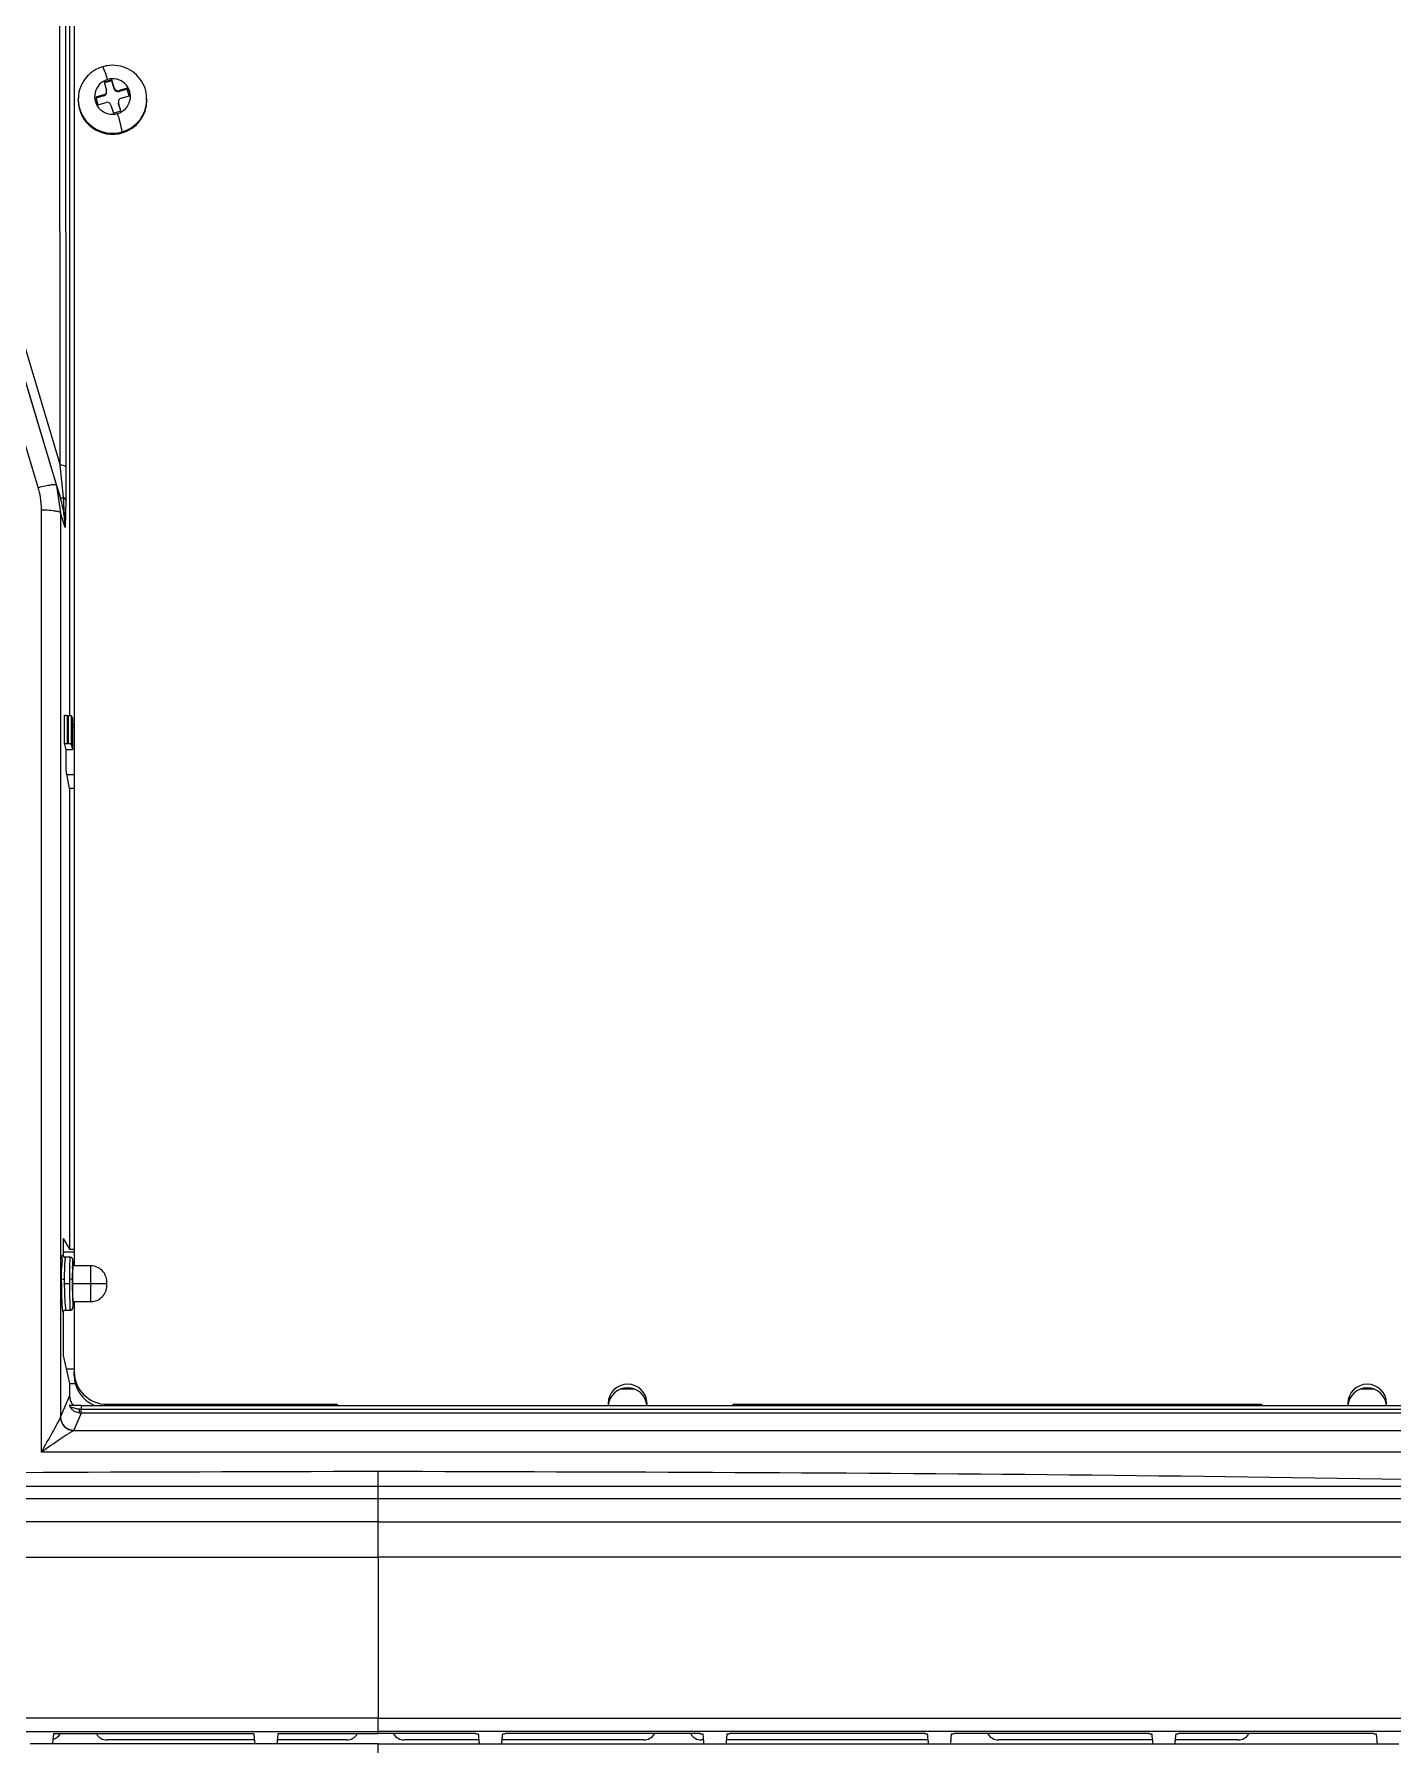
# Model space of a CAD drawing. Header units: millimetres. Extents: x 126 to 938, y 244 to 707.
# Drawn here: x 827.2 to 833.73, y 274.06 to 282.29 of the extents above; entities that cross this region are included whole.
import ezdxf

# ---------------------------------------------------------------- set-up
doc = ezdxf.new("R2010")
doc.units = ezdxf.units.MM

msp = doc.modelspace()

# ---------------------------------------------------------------- linework, layer by layer
at = {"color": 7, "linetype": 'Continuous', "lineweight": 25}
for p, q in [((827.323, 280.217), (827.3199, 284.6526)), ((827.3473, 284.6029), (827.3504, 280.2083)), ((827.368, 284.3927), (827.368, 279.0136)), ((827.3901, 284.2866), (827.3901, 276.3661)), ((826.7749, 282.0443), (827.323, 280.217)), ((827.5323, 281.9972), (827.4933, 281.9859)), ((827.5323, 281.9928), (827.5323, 281.9972)), ((827.5702, 282.0695), (827.5337, 282.0589)), ((827.5337, 282.0589), (827.5452, 282.0205)), ((827.5702, 282.0651), (827.5349, 282.0548)), ((827.5459, 282.0108), (827.5459, 282.0152)), ((827.5817, 282.0311), (827.5702, 282.0695)), ((827.5702, 282.0651), (827.5702, 282.0695)), ((827.5817, 282.0267), (827.5702, 282.0651)), ((827.5817, 282.0267), (827.5817, 282.0311)), ((827.6443, 282.0298), (827.6054, 282.0184)), ((827.6443, 282.0253), (827.6054, 282.014)), ((827.6054, 282.014), (827.6054, 282.0184)), ((827.6551, 281.9938), (827.6443, 282.0298)), ((827.6443, 282.0253), (827.6443, 282.0298)), ((827.6539, 281.9934), (827.6443, 282.0253)), ((827.4091, 281.9761), (827.4092, 281.9804)), ((827.4091, 281.9761), (827.4091, 281.9711)), ((827.4933, 281.9859), (827.5041, 281.9499)), ((827.5323, 281.9928), (827.4945, 281.9818)), ((827.5041, 281.9499), (827.5431, 281.9612)), ((827.5667, 281.9485), (827.5782, 281.9101)), ((827.5782, 281.9101), (827.6148, 281.9208)), ((827.6025, 281.9644), (827.6025, 281.96)), ((827.6148, 281.9208), (827.6033, 281.9591)), ((827.6033, 281.9547), (827.6033, 281.9591)), ((827.6135, 281.9204), (827.6033, 281.9547)), ((827.6161, 281.9824), (827.6551, 281.9938)), ((827.7393, 281.9711), (827.7393, 281.9761)), ((827.7393, 281.9761), (827.7393, 281.9719)), ((827.6209, 281.8202), (827.6209, 281.8151)), ((826.8901, 281.5046), (827.3053, 280.1198)), ((827.3252, 280.0539), (826.8901, 281.5046)), ((827.2171, 280.1093), (826.8018, 281.4941)), ((827.3385, 280.0632), (827.323, 280.217)), ((827.3053, 280.1198), (827.3248, 279.9871)), ((827.3053, 280.1198), (827.3252, 280.0539)), ((827.3459, 279.9171), (827.3385, 280.0632)), ((827.2327, 275.4702), (827.2327, 280.0023)), ((827.3248, 279.9871), (827.3248, 275.6382)), ((827.3459, 279.9171), (827.3248, 279.9871)), ((827.3435, 278.8795), (827.3435, 279.0152)), ((827.3561, 279.0138), (827.3561, 278.8768)), ((827.3561, 279.0138), (827.3625, 279.0138)), ((827.3625, 278.8768), (827.3625, 279.0138)), ((827.3752, 279.0123), (827.3752, 278.8741)), ((827.3752, 279.0123), (827.3812, 278.9983)), ((827.3812, 278.9983), (827.3812, 278.8482)), ((827.3812, 278.9694), (827.3901, 278.9694)), ((827.3812, 278.9576), (827.3901, 278.9576)), ((827.3812, 278.9575), (827.3901, 278.9575)), ((827.3507, 278.8482), (827.3435, 278.8795)), ((827.3625, 278.8768), (827.3561, 278.8768)), ((827.3752, 278.8741), (827.3812, 278.8482)), ((827.3507, 278.7481), (827.3507, 278.8482)), ((827.3812, 278.8482), (827.3507, 278.8482)), ((827.368, 278.6626), (827.3507, 278.7481)), ((827.3546, 278.7288), (827.3901, 278.7288)), ((827.368, 278.6626), (827.368, 276.4459)), ((827.3901, 278.6626), (827.368, 278.6626)), ((827.3368, 276.498), (827.368, 276.4459)), ((827.3368, 276.498), (827.3368, 276.418)), ((827.3357, 276.4181), (827.3368, 276.418)), ((827.3368, 276.4341), (827.3901, 276.4341)), ((827.3368, 276.434), (827.3901, 276.434)), ((827.3368, 276.4174), (827.3371, 276.4152)), ((827.3713, 276.4074), (827.3421, 276.4074)), ((827.368, 276.4459), (827.3901, 276.4459)), ((827.4702, 276.3661), (827.3822, 276.3661)), ((827.3838, 276.3929), (827.3838, 276.3648)), ((827.4702, 276.2804), (827.4702, 276.3661)), ((827.3422, 276.3024), (827.3423, 276.2804)), ((827.3691, 276.2804), (827.3423, 276.2804)), ((827.3691, 276.2804), (827.3691, 276.3024)), ((827.4702, 276.2804), (827.3823, 276.2804)), ((827.5464, 276.2804), (827.4702, 276.2804)), ((827.4702, 276.1947), (827.4702, 276.2804)), ((827.5464, 276.2804), (827.5464, 276.2899)), ((827.5464, 276.2708), (827.5464, 276.2804)), ((827.3838, 276.196), (827.3838, 276.1678)), ((827.3838, 276.1947), (827.4702, 276.1947)), ((827.3901, 276.1947), (827.3901, 275.8569)), ((827.3368, 276.1428), (827.3368, 275.935)), ((827.3422, 276.1534), (827.3713, 276.1534)), ((827.3479, 276.1538), (827.3477, 276.1541)), ((827.3708, 276.1541), (827.3711, 276.1553)), ((827.3368, 275.935), (827.368, 275.8009)), ((827.3516, 275.8713), (827.3901, 275.8713)), ((827.3901, 275.8392), (827.3901, 275.8569)), ((827.368, 275.8009), (827.368, 275.7402)), ((827.368, 275.8009), (827.3949, 275.8009)), ((830.0828, 275.7736), (830.0187, 275.7736)), ((833.6388, 275.7736), (833.5747, 275.7736)), ((827.3248, 275.6382), (827.368, 275.7402)), ((827.3693, 275.6959), (827.3979, 275.6948)), ((827.4231, 275.6763), (827.4163, 275.6766)), ((827.4231, 275.6948), (827.4231, 275.6763)), ((827.4231, 275.6948), (836.2344, 275.6948)), ((827.4231, 275.658), (827.4231, 275.6763)), ((836.2344, 275.6763), (827.4231, 275.6763)), ((827.5488, 275.7005), (828.6537, 275.7005)), ((827.5488, 275.7005), (827.5488, 275.6948)), ((828.6537, 275.7005), (828.6537, 275.6948)), ((829.9574, 275.7049), (829.9579, 275.6948)), ((830.1435, 275.6948), (830.1441, 275.7049)), ((830.5587, 275.7005), (833.0987, 275.7005)), ((830.5587, 275.6948), (830.5587, 275.7005)), ((833.0987, 275.7005), (833.0987, 275.6948)), ((833.5134, 275.7049), (833.5139, 275.6948)), ((833.6995, 275.6948), (833.7001, 275.7049)), ((827.4231, 275.658), (827.3882, 275.5757)), ((836.2344, 275.658), (827.4231, 275.658)), ((827.3871, 275.5742), (836.188, 275.5742)), ((836.188, 275.4702), (827.2327, 275.4702)), ((828.8508, 275.3071), (828.8508, 275.3788)), ((828.8508, 275.2463), (828.8508, 275.3071)), ((828.8508, 275.1348), (828.8508, 275.2463)), ((828.8508, 275.1347), (821.5758, 275.1347)), ((828.8508, 274.9647), (828.8508, 275.1349)), ((828.8508, 275.1347), (836.1258, 275.1347)), ((828.8508, 274.9647), (828.8508, 274.1904)), ((828.8508, 274.1271), (828.8508, 274.1904)), ((827.3022, 274.1167), (828.2401, 274.1167)), ((828.3819, 274.1167), (828.8508, 274.1167)), ((828.8508, 274.1167), (828.8508, 274.1271)), ((829.3198, 274.1167), (828.8508, 274.1167)), ((830.3994, 274.1167), (829.4615, 274.1167)), ((831.479, 274.1167), (830.541, 274.1167)), ((832.5584, 274.1167), (831.6202, 274.1167)), ((833.6375, 274.1167), (832.699, 274.1167)), ((827.285, 274.0683), (827.1783, 274.0683)), ((828.2576, 274.0683), (827.285, 274.0683)), ((828.2558, 274.0863), (827.5478, 274.0863)), ((828.3645, 274.0683), (828.2576, 274.0683)), ((828.8508, 274.0683), (828.3645, 274.0683)), ((828.6996, 274.0863), (828.3663, 274.0863)), ((828.8508, 273.948), (828.8508, 274.0683)), ((828.8508, 274.0683), (829.3371, 274.0683)), ((829.3353, 274.0863), (828.9765, 274.0863)), ((829.3371, 274.0683), (829.444, 274.0683)), ((829.444, 274.0683), (830.4166, 274.0683)), ((830.1284, 274.0863), (829.4458, 274.0863)), ((830.4148, 274.0863), (830.4053, 274.0863)), ((830.4166, 274.0683), (830.5234, 274.0683)), ((830.5234, 274.0683), (831.4961, 274.0683)), ((831.4943, 274.0863), (830.5252, 274.0863)), ((831.4961, 274.0683), (831.6024, 274.0683)), ((831.6024, 274.0683), (832.5754, 274.0683)), ((832.5736, 274.0863), (831.834, 274.0863)), ((832.5754, 274.0683), (832.6811, 274.0683)), ((832.6811, 274.0683), (833.6543, 274.0683)), ((832.9859, 274.0863), (832.6829, 274.0863)), ((833.6543, 274.0683), (833.7593, 274.0683))]:
    msp.add_line(p, q, dxfattribs=at)
at = {"color": 7, "linetype": 'Continuous', "lineweight": 25, "flags": 128}
for points in [[(827.6033, 281.9547), (827.6026, 281.9583), (827.6025, 281.96)], [(821.9888, 275.3071), (824.2744, 275.3071), (826.5621, 275.3071), (828.8508, 275.3071)], [(828.8508, 275.3071), (831.1395, 275.3071), (833.4273, 275.3071), (835.7128, 275.3071)], [(828.8508, 275.2463), (826.4245, 275.2463), (823.9989, 275.2463), (821.5758, 275.2464)], [(836.1258, 275.2464), (833.7028, 275.2463), (831.2771, 275.2463), (828.8508, 275.2463)], [(828.8508, 275.1349), (826.8007, 275.1349), (824.7514, 275.1349), (823.1421, 275.1349), (821.5342, 275.135)], [(828.8508, 275.1349), (830.901, 275.1349), (832.9503, 275.1349), (834.5595, 275.1349), (836.1675, 275.135)], [(821.5253, 274.9648), (823.9651, 274.9648), (826.4073, 274.9647), (828.8508, 274.9647)], [(836.1763, 274.9648), (833.7365, 274.9648), (831.2944, 274.9647), (828.8508, 274.9647)], [(828.8508, 274.1904), (826.4072, 274.1904), (823.965, 274.1904), (821.5253, 274.1904)], [(828.8508, 274.1904), (831.2942, 274.1904), (833.7367, 274.1904), (836.1763, 274.1904)], [(821.5294, 274.1271), (823.9677, 274.1271), (826.4086, 274.1271), (828.8508, 274.1271)], [(827.2897, 274.1156), (827.2871, 274.0891), (827.285, 274.0683)], [(836.1722, 274.1271), (833.734, 274.1271), (831.2931, 274.1271), (828.8508, 274.1271)]]:
    msp.add_lwpolyline(points, dxfattribs=at)
at = {"color": 7, "linetype": 'Continuous', "lineweight": 25}
for centre, radius, start, end in [((827.28, 282.0106), 0.2766, 12.70152, 26.34747), ((827.5734, 281.9896), 0.0852, 106.07843, 287.26455), ((827.5272, 282.0152), 0.0187, 285.74794, 16.38207), ((827.5271, 282.0109), 0.0188, 285.89504, 359.71811), ((827.5751, 281.9901), 0.0852, 286.07571, 107.26727), ((827.6, 282.0367), 0.0191, 197.11465, 286.48973), ((827.6, 282.0323), 0.0191, 197.11465, 286.48973), ((827.5735, 281.9777), 0.1644, 180.52582, 286.74712), ((827.5735, 281.9726), 0.1644, 180.52582, 286.74712), ((827.5485, 281.9429), 0.0191, 17.10756, 106.48479), ((827.6212, 281.9644), 0.0187, 105.75245, 196.35512), ((827.5764, 281.9769), 0.1629, 285.84968, 358.24172), ((827.5765, 281.9718), 0.1629, 285.84575, 359.74574), ((826.9637, 281.7007), 0.668, 10.30154, 18.09834), ((827.3243, 280.1738), 0.0432, 52.85478, 91.70201), ((827.344, 280.0414), 0.0225, 104.12223, 146.29981), ((827.3261, 280.0428), 0.0239, 11.79079, 58.93977), ((827.4702, 276.2899), 0.0762, 359.99852, 90.00148), ((827.3393, 276.3246), 0.0223, 243.91884, 277.34868), ((827.3721, 276.2818), 0.0209, 62.36156, 98.27808), ((827.4702, 276.2708), 0.0762, 269.99852, 0.00148), ((827.5476, 275.8581), 0.1576, 180.44411, 270.43379), ((827.5464, 275.8399), 0.1564, 180.23466, 248.07241), ((830.0507, 275.7038), 0.0934, 0.70721, 179.29279), ((830.0507, 275.686), 0.0934, 5.40008, 174.59992), ((833.6067, 275.7038), 0.0933, 0.70251, 179.29749), ((833.6067, 275.686), 0.0934, 5.40008, 174.59992), ((827.2291, 275.7062), 0.1896, 345.55929, 351.01983), ((827.3882, 275.6384), 0.0642, 182.26475, 268.97433), ((827.3885, 275.6394), 0.0637, 181.09569, 269.75609), ((827.2709, 274.1454), 0.059, 285.97252, 330.39782), ((827.5478, 274.1454), 0.0591, 209.79085, 269.99086), ((828.6996, 274.1454), 0.0591, 270.00124, 330.37505), ((828.9765, 274.1454), 0.059, 209.77872, 270.00299), ((830.1284, 274.1454), 0.059, 269.98693, 330.39514), ((830.4053, 274.1454), 0.059, 209.77872, 270.00877), ((831.834, 274.1454), 0.0591, 209.80297, 269.98452), ((832.9859, 274.1454), 0.0591, 270.01553, 330.35498)]:
    msp.add_arc(centre, radius, start, end, dxfattribs=at)
for points, knots in [([(827.5278, 282.1333), (827.5165, 282.1293), (827.4892, 282.1194), (827.452, 282.0903), (827.4234, 282.0478), (827.4093, 282.009), (827.4106, 281.9863), (827.411, 281.9805)], [0, 0, 0, 0, 0.174148, 0.421683, 0.669302, 0.916081, 1, 1, 1, 1]), ([(827.7375, 281.9718), (827.7378, 281.983), (827.7386, 282.0112), (827.7219, 282.0543), (827.6914, 282.0953), (827.6491, 282.1251), (827.5999, 282.1405), (827.558, 282.1409), (827.5347, 282.135), (827.5278, 282.1333)], [0, 0, 0, 0, 0.10833, 0.272454, 0.436554, 0.600994, 0.765995, 0.931566, 1, 1, 1, 1]), ([(827.3504, 280.2083), (827.3504, 280.1749), (827.3504, 280.1214), (827.3498, 280.0679), (827.3495, 280.0477)], [0, 0, 0, 0, 0.62272, 1, 1, 1, 1]), ([(827.2171, 280.1093), (827.228, 280.1124), (827.2481, 280.118), (827.2746, 280.1218), (827.2943, 280.1256), (827.3027, 280.1211), (827.3053, 280.1198)], [0, 0, 0, 0, 0.373928, 0.689182, 0.903807, 1, 1, 1, 1]), ([(827.2327, 280.0023), (827.2319, 280.0226), (827.2304, 280.0588), (827.2211, 280.0939), (827.2171, 280.1093)], [0, 0, 0, 0, 0.559519, 1, 1, 1, 1]), ([(827.3459, 279.9171), (827.345, 279.9398), (827.3431, 279.9862), (827.3312, 280.031), (827.3252, 280.0539)], [0, 0, 0, 0, 0.490826, 1, 1, 1, 1]), ([(827.3495, 280.0477), (827.3491, 280.022), (827.3483, 279.9785), (827.3466, 279.9349), (827.3459, 279.9171)], [0, 0, 0, 0, 0.589297, 1, 1, 1, 1]), ([(827.2327, 280.0023), (827.245, 280.0021), (827.2684, 280.0018), (827.2967, 279.9977), (827.3166, 279.9946), (827.3228, 279.9889), (827.3248, 279.9871)], [0, 0, 0, 0, 0.3895258, 0.7370236, 0.9162742, 1, 1, 1, 1]), ([(827.3435, 279.0152), (827.3439, 279.015), (827.3454, 279.0142), (827.3484, 279.0141), (827.3522, 279.0138), (827.3548, 279.0138), (827.3561, 279.0138)], [0, 0, 0, 0, 0.113703, 0.391473, 0.69, 1, 1, 1, 1]), ([(827.3625, 279.0138), (827.3642, 279.0137), (827.3674, 279.0137), (827.3713, 279.0133), (827.374, 279.013), (827.3749, 279.0125), (827.3752, 279.0123)], [0, 0, 0, 0, 0.394516, 0.7454, 0.923924, 1, 1, 1, 1]), ([(827.3561, 278.8768), (827.3544, 278.8768), (827.3512, 278.8769), (827.3473, 278.8776), (827.3445, 278.8782), (827.3437, 278.8792), (827.3435, 278.8795)], [0, 0, 0, 0, 0.3832023, 0.7266187, 0.9071632, 1, 1, 1, 1]), ([(827.3752, 278.8741), (827.3748, 278.8745), (827.3735, 278.8758), (827.3702, 278.8762), (827.3665, 278.8767), (827.3639, 278.8768), (827.3625, 278.8768)], [0, 0, 0, 0, 0.131666, 0.408061, 0.699133, 1, 1, 1, 1]), ([(827.3295, 276.3045), (827.3289, 276.3237), (827.3277, 276.3581), (827.336, 276.3862), (827.3292, 276.419), (827.3353, 276.4181), (827.3357, 276.4181)], [0, 0, 0, 0, 0.472689, 0.8462738, 0.9892764, 1, 1, 1, 1]), ([(827.3368, 276.418), (827.3368, 276.4178), (827.3368, 276.4177), (827.3368, 276.4175), (827.3368, 276.4174)], [0, 0, 0, 0, 0.557659, 1, 1, 1, 1]), ([(827.3371, 276.4152), (827.3373, 276.4144), (827.3378, 276.4129), (827.3394, 276.4099), (827.3421, 276.4068), (827.3461, 276.4042), (827.3489, 276.4033), (827.3502, 276.4029)], [0, 0, 0, 0, 0.12121, 0.251741, 0.538015, 0.776444, 1, 1, 1, 1]), ([(827.3483, 276.4074), (827.348, 276.407), (827.3459, 276.4049), (827.346, 276.3974), (827.3441, 276.3859), (827.3435, 276.3692), (827.3427, 276.3489), (827.3423, 276.3262), (827.3422, 276.3105), (827.3422, 276.3024)], [0, 0, 0, 0, 0.0138871, 0.0830183, 0.1928258, 0.3559671, 0.5525484, 0.7709726, 1, 1, 1, 1]), ([(827.3691, 276.3024), (827.3691, 276.3176), (827.3691, 276.3395), (827.3694, 276.3659), (827.3695, 276.3866), (827.3703, 276.3928), (827.3702, 276.4086), (827.3707, 276.4068), (827.3708, 276.4066)], [0, 0, 0, 0, 0.428202, 0.618375, 0.779624, 0.950794, 0.995418, 1, 1, 1, 1]), ([(827.3838, 276.3939), (827.3835, 276.3959), (827.3831, 276.3987), (827.3813, 276.4019), (827.3799, 276.4035), (827.3787, 276.4046), (827.3776, 276.4053), (827.3765, 276.406), (827.375, 276.4066), (827.3731, 276.4072), (827.3715, 276.4073), (827.3707, 276.4074)], [0, 0, 0, 0, 0.2847266, 0.4078697, 0.5279804, 0.5886991, 0.6497098, 0.7104338, 0.7708405, 0.8886947, 1, 1, 1, 1]), ([(827.3823, 276.2804), (827.3824, 276.2889), (827.3826, 276.3057), (827.3813, 276.3306), (827.3854, 276.3472), (827.3793, 276.3632), (827.3834, 276.3647), (827.3835, 276.3647)], [0, 0, 0, 0, 0.303621, 0.603616, 0.844792, 0.996542, 1, 1, 1, 1]), ([(827.3838, 276.3929), (827.3835, 276.3924), (827.3797, 276.3846), (827.3838, 276.3642), (827.3813, 276.3345), (827.3816, 276.3121), (827.3818, 276.3003)], [0, 0, 0, 0, 0.020757, 0.279833, 0.618875, 1, 1, 1, 1]), ([(827.3368, 276.1428), (827.3357, 276.1503), (827.3323, 276.1732), (827.3312, 276.212), (827.3297, 276.2585), (827.3296, 276.2893), (827.3295, 276.3045)], [0, 0, 0, 0, 0.139459, 0.429583, 0.717882, 1, 1, 1, 1]), ([(827.3423, 276.2804), (827.3425, 276.2656), (827.343, 276.2369), (827.3447, 276.1986), (827.3464, 276.1744), (827.348, 276.1629), (827.3485, 276.159), (827.3495, 276.1558), (827.3502, 276.1538)], [0, 0, 0, 0, 0.350102, 0.677228, 0.904963, 0.92313, 0.949728, 1, 1, 1, 1]), ([(827.3711, 276.1553), (827.3709, 276.1579), (827.3706, 276.1641), (827.3702, 276.1786), (827.3697, 276.2037), (827.3693, 276.2392), (827.3692, 276.2664), (827.3691, 276.2804)], [0, 0, 0, 0, 0.061392, 0.150659, 0.347413, 0.664078, 1, 1, 1, 1]), ([(827.3818, 276.3003), (827.3818, 276.2842), (827.3819, 276.2527), (827.3824, 276.2127), (827.3829, 276.1846), (827.3836, 276.172), (827.3838, 276.1678)], [0, 0, 0, 0, 0.363943, 0.713084, 0.906021, 1, 1, 1, 1]), ([(827.3838, 276.196), (827.3836, 276.1998), (827.383, 276.2116), (827.3827, 276.2314), (827.3824, 276.2557), (827.3824, 276.272), (827.3823, 276.2804)], [0, 0, 0, 0, 0.137166, 0.417742, 0.703884, 1, 1, 1, 1]), ([(827.3707, 276.1534), (827.3715, 276.1534), (827.373, 276.1535), (827.3753, 276.1542), (827.3775, 276.1552), (827.3802, 276.1573), (827.3829, 276.1612), (827.3835, 276.1649), (827.3838, 276.1669)], [0, 0, 0, 0, 0.1083391, 0.2226939, 0.341418, 0.463289, 0.7187163, 1, 1, 1, 1]), ([(827.3711, 276.1553), (827.3722, 276.1554), (827.3745, 276.1556), (827.3775, 276.1569), (827.38, 276.1587), (827.3822, 276.1614), (827.3836, 276.1645), (827.3837, 276.1669), (827.3838, 276.1678)], [0, 0, 0, 0, 0.1721357, 0.3406255, 0.4972818, 0.6370329, 0.8563341, 1, 1, 1, 1]), ([(827.3368, 276.1434), (827.3369, 276.1442), (827.3371, 276.1458), (827.3381, 276.1482), (827.3396, 276.1503), (827.3421, 276.1523), (827.3458, 276.1538), (827.3487, 276.1538), (827.3502, 276.1538)], [0, 0, 0, 0, 0.129724, 0.261322, 0.396204, 0.537854, 0.770397, 1, 1, 1, 1]), ([(827.3368, 276.1434), (827.3368, 276.1433), (827.3368, 276.1431), (827.3368, 276.1429), (827.3368, 276.1428)], [0, 0, 0, 0, 0.558, 1, 1, 1, 1]), ([(827.3698, 275.6878), (827.3689, 275.6898), (827.3679, 275.6921), (827.3679, 275.6965), (827.3689, 275.6961), (827.3693, 275.6959)], [0, 0, 0, 0, 0.730551, 0.88045, 1, 1, 1, 1]), ([(827.368, 275.7402), (827.3686, 275.7336), (827.3698, 275.7201), (827.3772, 275.7044), (827.3843, 275.6973), (827.3866, 275.695)], [0, 0, 0, 0, 0.397239, 0.806665, 1, 1, 1, 1]), ([(827.4231, 275.6947), (827.4142, 275.6947), (827.4015, 275.6947), (827.3858, 275.695), (827.3766, 275.6953), (827.3709, 275.6956), (827.3684, 275.6958), (827.3681, 275.6958)], [0, 0, 0, 0, 0.485278, 0.689825, 0.859836, 0.98815, 1, 1, 1, 1]), ([(827.4127, 275.6589), (827.4086, 275.6599), (827.4002, 275.6618), (827.3885, 275.668), (827.3779, 275.6765), (827.3725, 275.684), (827.3698, 275.6878)], [0, 0, 0, 0, 0.2376023, 0.4833566, 0.7373374, 1, 1, 1, 1]), ([(827.4163, 275.6766), (827.4104, 275.6774), (827.3997, 275.6789), (827.3875, 275.6824), (827.3796, 275.6845), (827.3753, 275.6858), (827.3721, 275.6867), (827.3704, 275.6875), (827.3698, 275.6878)], [0, 0, 0, 0, 0.376866, 0.673498, 0.791197, 0.887019, 0.957459, 1, 1, 1, 1]), ([(827.2327, 275.4702), (827.2502, 275.5019), (827.2754, 275.5475), (827.3044, 275.599), (827.3177, 275.6223), (827.3224, 275.6323), (827.3241, 275.6359)], [0, 0, 0, 0, 0.574128, 0.825759, 0.937038, 1, 1, 1, 1]), ([(827.3241, 275.6359), (827.3243, 275.6363), (827.3246, 275.6371), (827.3247, 275.6379), (827.3248, 275.6382)], [0, 0, 0, 0, 0.5667752, 1, 1, 1, 1]), ([(827.4231, 275.658), (827.4211, 275.6581), (827.4176, 275.6581), (827.4142, 275.6587), (827.4127, 275.6589)], [0, 0, 0, 0, 0.560046, 1, 1, 1, 1]), ([(827.3871, 275.5742), (827.3842, 275.5725), (827.3758, 275.5673), (827.3541, 275.5536), (827.3049, 275.5215), (827.2624, 275.4913), (827.2327, 275.4702)], [0, 0, 0, 0, 0.0543105, 0.1600089, 0.4129095, 1, 1, 1, 1]), ([(827.3882, 275.5757), (827.3881, 275.5755), (827.3878, 275.5749), (827.3873, 275.5745), (827.3871, 275.5742)], [0, 0, 0, 0, 0.5232797, 1, 1, 1, 1]), ([(821.9888, 275.3071), (823.1321, 275.328), (825.4193, 275.3699), (827.7068, 275.3759), (828.8508, 275.3788)], [0, 0, 0, 0, 0.49987, 1, 1, 1, 1]), ([(828.8508, 275.3788), (829.9949, 275.3759), (832.2824, 275.3699), (834.5695, 275.328), (835.7128, 275.3071)], [0, 0, 0, 0, 0.500129, 1, 1, 1, 1]), ([(827.3022, 274.1167), (827.3007, 274.1166), (827.2977, 274.1166), (827.294, 274.1164), (827.2915, 274.1161), (827.2902, 274.1159), (827.2898, 274.1157), (827.2897, 274.1156)], [0, 0, 0, 0, 0.368743, 0.698842, 0.890771, 0.963905, 1, 1, 1, 1]), ([(828.2529, 274.1155), (828.2528, 274.1156), (828.2524, 274.1159), (828.2511, 274.1161), (828.2493, 274.1163), (828.247, 274.1165), (828.244, 274.1166), (828.2417, 274.1166), (828.2401, 274.1167)], [0, 0, 0, 0, 0.037027, 0.111035, 0.301858, 0.458846, 0.63271, 1, 1, 1, 1]), ([(828.2529, 274.1155), (828.2534, 274.1102), (828.2543, 274.1014), (828.2555, 274.0891), (828.2566, 274.0787), (828.2573, 274.0718), (828.2576, 274.0683)], [0, 0, 0, 0, 0.340006, 0.559975, 0.779956, 1, 1, 1, 1]), ([(828.3692, 274.1156), (828.3684, 274.1067), (828.3668, 274.091), (828.3652, 274.0752), (828.3645, 274.0683)], [0, 0, 0, 0, 0.559995, 1, 1, 1, 1]), ([(828.3819, 274.1167), (828.3803, 274.1166), (828.378, 274.1166), (828.375, 274.1165), (828.3728, 274.1164), (828.3711, 274.1161), (828.3697, 274.1159), (828.3694, 274.1157), (828.3692, 274.1156)], [0, 0, 0, 0, 0.36778, 0.541547, 0.697795, 0.889181, 0.962984, 1, 1, 1, 1]), ([(829.3198, 274.1167), (829.3213, 274.1166), (829.3236, 274.1166), (829.3266, 274.1165), (829.3288, 274.1164), (829.3306, 274.1161), (829.3319, 274.1159), (829.3323, 274.1157), (829.3324, 274.1156)], [0, 0, 0, 0, 0.367752, 0.541506, 0.697742, 0.889577, 0.963374, 1, 1, 1, 1]), ([(829.3324, 274.1156), (829.3333, 274.1067), (829.3348, 274.091), (829.3364, 274.0752), (829.3371, 274.0683)], [0, 0, 0, 0, 0.559995, 1, 1, 1, 1]), ([(829.4487, 274.1155), (829.4482, 274.1102), (829.4473, 274.1014), (829.4461, 274.0891), (829.4451, 274.0787), (829.4444, 274.0718), (829.444, 274.0683)], [0, 0, 0, 0, 0.339994, 0.559975, 0.779956, 1, 1, 1, 1]), ([(829.4487, 274.1155), (829.4489, 274.1156), (829.4492, 274.1159), (829.4506, 274.1161), (829.4523, 274.1163), (829.4546, 274.1165), (829.4576, 274.1166), (829.4599, 274.1166), (829.4615, 274.1167)], [0, 0, 0, 0, 0.0370271, 0.1114854, 0.3018525, 0.4588413, 0.6331687, 1, 1, 1, 1]), ([(830.3994, 274.1167), (830.401, 274.1166), (830.4039, 274.1166), (830.4077, 274.1165), (830.4101, 274.1161), (830.4114, 274.1159), (830.4118, 274.1157), (830.4119, 274.1156)], [0, 0, 0, 0, 0.3686021, 0.6990455, 0.8899652, 0.9635296, 1, 1, 1, 1]), ([(830.4119, 274.1156), (830.4128, 274.1067), (830.4144, 274.091), (830.4159, 274.0752), (830.4166, 274.0683)], [0, 0, 0, 0, 0.55998, 1, 1, 1, 1]), ([(830.5281, 274.1155), (830.5275, 274.1102), (830.5267, 274.1014), (830.5254, 274.0891), (830.5244, 274.0787), (830.5237, 274.0718), (830.5234, 274.0683)], [0, 0, 0, 0, 0.340016, 0.55999, 0.779964, 1, 1, 1, 1]), ([(830.5281, 274.1155), (830.5282, 274.1156), (830.5286, 274.1159), (830.5299, 274.1161), (830.5317, 274.1163), (830.534, 274.1165), (830.537, 274.1166), (830.5394, 274.1166), (830.541, 274.1167)], [0, 0, 0, 0, 0.0371423, 0.1121991, 0.3028454, 0.4595387, 0.6333992, 1, 1, 1, 1]), ([(831.479, 274.1167), (831.4805, 274.1166), (831.4834, 274.1166), (831.4872, 274.1164), (831.4896, 274.1161), (831.4909, 274.116), (831.4913, 274.1157), (831.4914, 274.1156)], [0, 0, 0, 0, 0.369637, 0.699752, 0.891712, 0.9642, 1, 1, 1, 1]), ([(831.4914, 274.1156), (831.4923, 274.1068), (831.4938, 274.091), (831.4954, 274.0753), (831.4961, 274.0683)], [0, 0, 0, 0, 0.559951, 1, 1, 1, 1]), ([(831.6071, 274.1155), (831.6066, 274.1102), (831.6057, 274.1014), (831.6045, 274.0891), (831.6035, 274.0787), (831.6028, 274.0718), (831.6024, 274.0683)], [0, 0, 0, 0, 0.339976, 0.560005, 0.779971, 1, 1, 1, 1]), ([(831.6071, 274.1155), (831.6073, 274.1156), (831.6077, 274.1159), (831.609, 274.1161), (831.6108, 274.1163), (831.6131, 274.1165), (831.6162, 274.1166), (831.6186, 274.1166), (831.6202, 274.1167)], [0, 0, 0, 0, 0.037809, 0.113063, 0.302865, 0.460853, 0.634934, 1, 1, 1, 1]), ([(832.5584, 274.1167), (832.5599, 274.1166), (832.5628, 274.1166), (832.5665, 274.1165), (832.5689, 274.1161), (832.5702, 274.116), (832.5705, 274.1157), (832.5706, 274.1156)], [0, 0, 0, 0, 0.370058, 0.700114, 0.892383, 0.964715, 1, 1, 1, 1]), ([(832.5706, 274.1156), (832.5715, 274.1068), (832.5731, 274.091), (832.5747, 274.0753), (832.5754, 274.0683)], [0, 0, 0, 0, 0.560023, 1, 1, 1, 1]), ([(832.6858, 274.1155), (832.6853, 274.1102), (832.6844, 274.1014), (832.6832, 274.0891), (832.6821, 274.0787), (832.6815, 274.0718), (832.6811, 274.0683)], [0, 0, 0, 0, 0.340007, 0.559971, 0.779998, 1, 1, 1, 1]), ([(832.6858, 274.1155), (832.6859, 274.1156), (832.6864, 274.1159), (832.6877, 274.1161), (832.6896, 274.1163), (832.6919, 274.1165), (832.695, 274.1166), (832.6974, 274.1166), (832.699, 274.1167)], [0, 0, 0, 0, 0.0382766, 0.1145175, 0.304084, 0.4612812, 0.6352794, 1, 1, 1, 1]), ([(833.6375, 274.1167), (833.639, 274.1166), (833.6419, 274.1166), (833.6455, 274.1165), (833.6479, 274.1161), (833.6491, 274.116), (833.6495, 274.1157), (833.6496, 274.1156)], [0, 0, 0, 0, 0.371716, 0.700134, 0.893282, 0.964371, 1, 1, 1, 1]), ([(833.6496, 274.1156), (833.6505, 274.1068), (833.6521, 274.091), (833.6536, 274.0753), (833.6543, 274.0683)], [0, 0, 0, 0, 0.559981, 1, 1, 1, 1])]:
    msp.add_open_spline(points, degree=3, knots=knots, dxfattribs=at)

doc.saveas('drawing.dxf')
